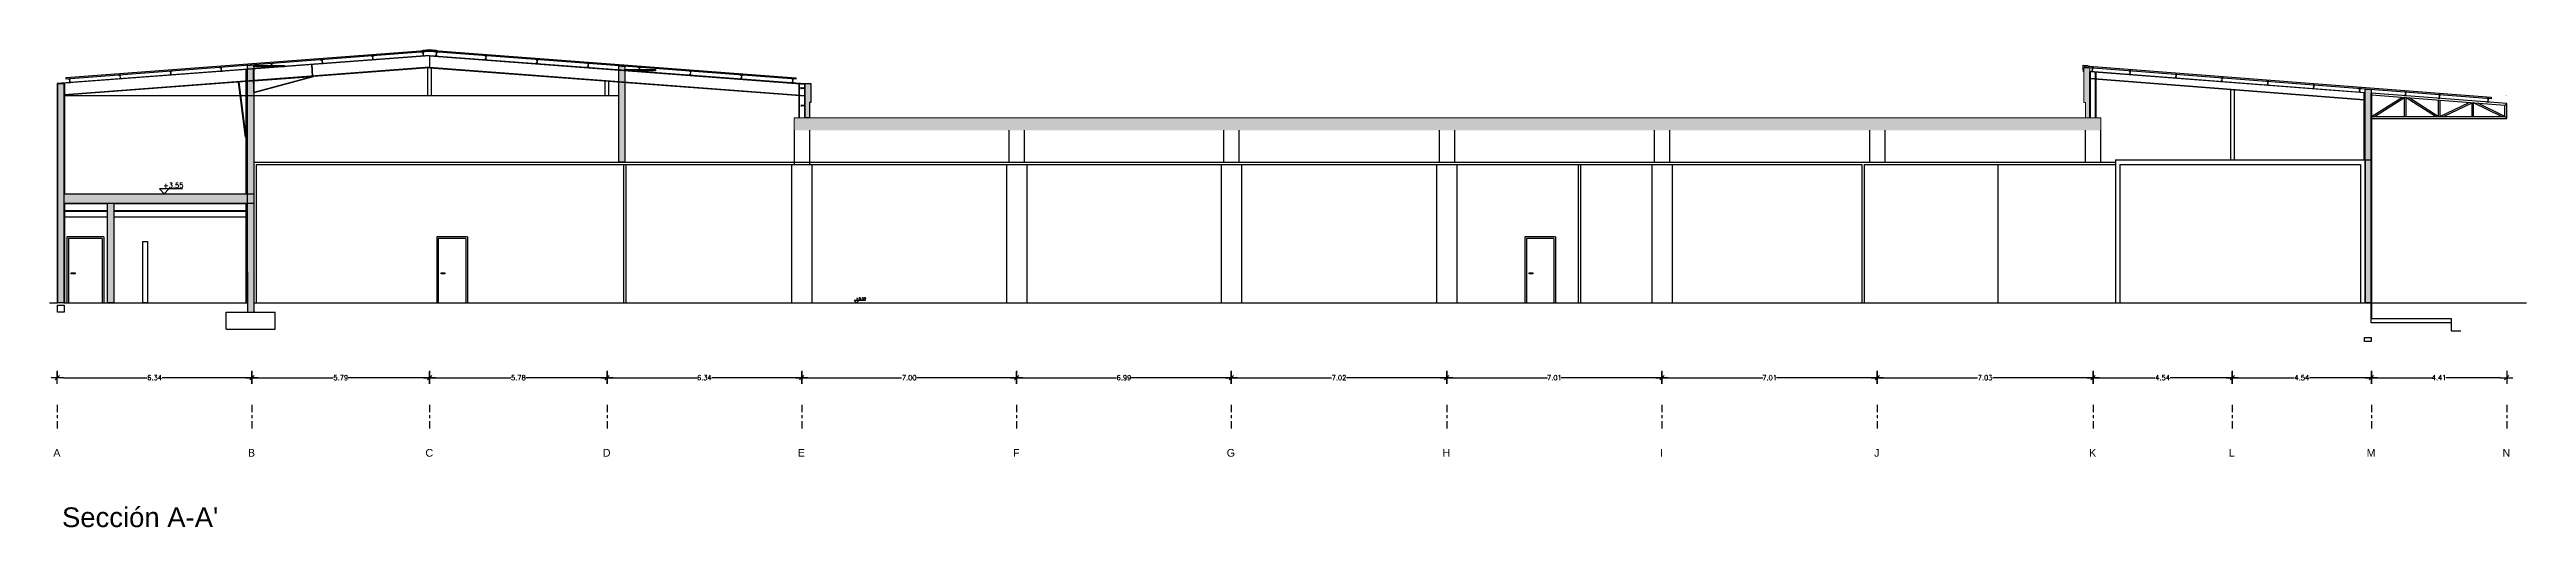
# Model space of a CAD drawing. Header units: metres. Extents: x 210 to 643, y -622 to 114.
# Drawn here: x 335.7 to 416.4, y -621.8 to -606.3 of the extents above.
import ezdxf
from ezdxf.enums import TextEntityAlignment as Align

# ---------------------------------------------------------------- set-up
doc = ezdxf.new("R2010")
doc.units = ezdxf.units.M
doc.linetypes.add('ACAD_ISO04W100', pattern=[30, 24, -3, 0, -3])
for name, color, linetype in [('00.04 SECCIONES', 7, 'Continuous'), ('00.04 SECCIONES ACOTADO', 7, 'Continuous'), ('COTAS', 3, 'Continuous'), ('TEXTO', 7, 'Continuous')]:
    doc.layers.add(name, color=color, linetype=linetype)
doc.styles.add('E-100', font='romans.shx', dxfattribs={"height": 0.16})
doc.styles.add('E-150', font='romans.shx', dxfattribs={"height": 0.24})
doc.styles.add('ROMANS', font='romans')
doc.styles.get("Standard").update_dxf_attribs({"font": 'arial.ttf'})
doc.dimstyles.new('E-150', dxfattribs={"dimtxt": 0.24, "dimasz": 0.2, "dimexe": 0, "dimexo": 0.1, "dimgap": 0.0035, "dimtad": 0, "dimzin": 0, "dimdsep": 46, "dimtxsty": 'E-150', "dimblk1": 'COTA', "dimblk2": 'COTA', "dimsah": 1, "dimcen": 1, "dimclre": 9, "dimadec": 0, "dimazin": 0, "dimtfac": 1, "dimtmove": 1, "dimatfit": 2, "dimfxl": 1, "dimtolj": 1, "dimarcsym": 0})

# ---------------------------------------------------------------- blocks, each defined once
blk = doc.blocks.new('0ipe0120')
for p, q in [((-0.032, 0.06), (-0.032, 0.0537)), ((-0.032, 0.06), (0.032, 0.06)), ((-0.032, 0.0537), (-0.0092, 0.0537)), ((-0.0022, 0.0467), (-0.0022, -0.0467)), ((-0.0022, 0), (0.0022, 0)), ((0.0022, 0.0467), (0.0022, -0.0467)), ((0.0092, 0.0537), (0.032, 0.0537)), ((0.032, 0.06), (0.032, 0.0537)), ((-0.032, -0.0537), (-0.032, -0.06)), ((-0.032, -0.0537), (-0.0092, -0.0537)), ((-0.032, -0.06), (0.032, -0.06)), ((0.0092, -0.0537), (0.032, -0.0537)), ((0.032, -0.0537), (0.032, -0.06))]:
    blk.add_line(p, q)
for centre, start, end in [((-0.0092, 0.0467), 0, 90), ((0.0092, 0.0467), 90, 180), ((-0.0092, -0.0467), 270, 360), ((0.0092, -0.0467), 180, 270)]:
    blk.add_arc(centre, 0.007, start, end)
blk = doc.blocks.new('1VAR0120')
at = {"layer": 'COTAS', "color": 4}
for p, q in [((-0.152, 0.164), (0, 0)), ((0.604, 0.164), (-0.152, 0.164)), ((0.152, 0.164), (0, 0))]:
    blk.add_line(p, q, dxfattribs=at)
at = {"layer": 'TEXTO', "color": 5, "style": 'ROMANS'}
blk.add_attdef('COTA', (-0.025, 0.193), '', height=0.16, dxfattribs=at)
blk = doc.blocks.new('COTA')
for p, q in [((-1, 0), (1, 0)), ((0, 1), (0, -1))]:
    blk.add_line(p, q)
at = {"layer": 'COTAS', "color": 5}
blk.add_line((-0.35, -0.35), (0.35, 0.35), dxfattribs=at)
blk = doc.blocks.new('*D38')
at = {"layer": '00.04 SECCIONES', "color": 9, "lineweight": -2, "transparency": 16777216}
for p, q in [((335.989, -616.749), (335.989, -616.977)), ((342.329, -616.749), (342.329, -616.977))]:
    blk.add_line(p, q, dxfattribs=at)
at = {"layer": '00.04 SECCIONES', "color": 0, "lineweight": -2, "transparency": 16777216}
for p, q in [((336.189, -616.977), (338.911, -616.977)), ((342.129, -616.977), (339.406, -616.977))]:
    blk.add_line(p, q, dxfattribs=at)
at = {"layer": 'DEFPOINTS', "color": 0, "transparency": 16777216}
for p in [(335.989, -616.649), (342.329, -616.649), (342.329, -616.977)]:
    blk.add_point(p, dxfattribs=at)
at = {"layer": '00.04 SECCIONES', "color": 0, "lineweight": -2, "transparency": 16777216, "xscale": 0.2, "yscale": 0.2, "zscale": 0.2, "rotation": 180}
blk.add_blockref('COTA', (335.989, -616.977), dxfattribs=at)
at = {"layer": '00.04 SECCIONES', "color": 0, "lineweight": -2, "transparency": 16777216, "xscale": 0.2, "yscale": 0.2, "zscale": 0.2}
blk.add_blockref('COTA', (342.329, -616.977), dxfattribs=at)
at = {"layer": '00.04 SECCIONES', "color": 0, "transparency": 16777216, "insert": (339.159, -616.977), "char_height": 0.16, "attachment_point": 5, "style": 'E-100'}
blk.add_mtext('\\A1;6.34', dxfattribs=at)
blk = doc.blocks.new('*D39')
at = {"layer": '00.04 SECCIONES', "color": 9, "lineweight": -2, "transparency": 16777216}
for p, q in [((342.329, -616.749), (342.329, -616.977)), ((348.119, -616.749), (348.119, -616.977))]:
    blk.add_line(p, q, dxfattribs=at)
at = {"layer": '00.04 SECCIONES', "color": 0, "lineweight": -2, "transparency": 16777216}
for p, q in [((342.529, -616.977), (344.98, -616.977)), ((347.919, -616.977), (345.467, -616.977))]:
    blk.add_line(p, q, dxfattribs=at)
at = {"layer": 'DEFPOINTS', "color": 0, "transparency": 16777216}
for p in [(342.329, -616.649), (348.119, -616.649), (348.119, -616.977)]:
    blk.add_point(p, dxfattribs=at)
at = {"layer": '00.04 SECCIONES', "color": 0, "lineweight": -2, "transparency": 16777216, "xscale": 0.2, "yscale": 0.2, "zscale": 0.2, "rotation": 180}
blk.add_blockref('COTA', (342.329, -616.977), dxfattribs=at)
at = {"layer": '00.04 SECCIONES', "color": 0, "lineweight": -2, "transparency": 16777216, "xscale": 0.2, "yscale": 0.2, "zscale": 0.2}
blk.add_blockref('COTA', (348.119, -616.977), dxfattribs=at)
at = {"layer": '00.04 SECCIONES', "color": 0, "transparency": 16777216, "insert": (345.224, -616.977), "char_height": 0.16, "attachment_point": 5, "style": 'E-100'}
blk.add_mtext('\\A1;5.79', dxfattribs=at)
blk = doc.blocks.new('*D40')
at = {"layer": '00.04 SECCIONES', "color": 9, "lineweight": -2, "transparency": 16777216}
for p, q in [((348.119, -616.749), (348.119, -616.977)), ((353.896, -616.749), (353.896, -616.977))]:
    blk.add_line(p, q, dxfattribs=at)
at = {"layer": '00.04 SECCIONES', "color": 0, "lineweight": -2, "transparency": 16777216}
for p, q in [((348.319, -616.977), (350.76, -616.977)), ((353.696, -616.977), (351.255, -616.977))]:
    blk.add_line(p, q, dxfattribs=at)
at = {"layer": 'DEFPOINTS', "color": 0, "transparency": 16777216}
for p in [(348.119, -616.649), (353.896, -616.649), (353.896, -616.977)]:
    blk.add_point(p, dxfattribs=at)
at = {"layer": '00.04 SECCIONES', "color": 0, "lineweight": -2, "transparency": 16777216, "xscale": 0.2, "yscale": 0.2, "zscale": 0.2, "rotation": 180}
blk.add_blockref('COTA', (348.119, -616.977), dxfattribs=at)
at = {"layer": '00.04 SECCIONES', "color": 0, "lineweight": -2, "transparency": 16777216, "xscale": 0.2, "yscale": 0.2, "zscale": 0.2}
blk.add_blockref('COTA', (353.896, -616.977), dxfattribs=at)
at = {"layer": '00.04 SECCIONES', "color": 0, "transparency": 16777216, "insert": (351.008, -616.977), "char_height": 0.16, "attachment_point": 5, "style": 'E-100'}
blk.add_mtext('\\A1;5.78', dxfattribs=at)
blk = doc.blocks.new('*D41')
at = {"layer": '00.04 SECCIONES', "color": 9, "lineweight": -2, "transparency": 16777216}
for p, q in [((353.896, -616.749), (353.896, -616.977)), ((360.239, -616.749), (360.239, -616.977))]:
    blk.add_line(p, q, dxfattribs=at)
at = {"layer": '00.04 SECCIONES', "color": 0, "lineweight": -2, "transparency": 16777216}
for p, q in [((354.096, -616.977), (356.82, -616.977)), ((360.039, -616.977), (357.315, -616.977))]:
    blk.add_line(p, q, dxfattribs=at)
at = {"layer": 'DEFPOINTS', "color": 0, "transparency": 16777216}
for p in [(353.896, -616.649), (360.239, -616.649), (360.239, -616.977)]:
    blk.add_point(p, dxfattribs=at)
at = {"layer": '00.04 SECCIONES', "color": 0, "lineweight": -2, "transparency": 16777216, "xscale": 0.2, "yscale": 0.2, "zscale": 0.2, "rotation": 180}
blk.add_blockref('COTA', (353.896, -616.977), dxfattribs=at)
at = {"layer": '00.04 SECCIONES', "color": 0, "lineweight": -2, "transparency": 16777216, "xscale": 0.2, "yscale": 0.2, "zscale": 0.2}
blk.add_blockref('COTA', (360.239, -616.977), dxfattribs=at)
at = {"layer": '00.04 SECCIONES', "color": 0, "transparency": 16777216, "insert": (357.067, -616.977), "char_height": 0.16, "attachment_point": 5, "style": 'E-100'}
blk.add_mtext('\\A1;6.34', dxfattribs=at)
blk = doc.blocks.new('*D42')
at = {"layer": '00.04 SECCIONES', "color": 9, "lineweight": -2, "transparency": 16777216}
for p, q in [((360.239, -616.749), (360.239, -616.977)), ((367.239, -616.749), (367.239, -616.977))]:
    blk.add_line(p, q, dxfattribs=at)
at = {"layer": '00.04 SECCIONES', "color": 0, "lineweight": -2, "transparency": 16777216}
for p, q in [((360.439, -616.977), (363.491, -616.977)), ((367.039, -616.977), (363.986, -616.977))]:
    blk.add_line(p, q, dxfattribs=at)
at = {"layer": 'DEFPOINTS', "color": 0, "transparency": 16777216}
for p in [(360.239, -616.649), (367.239, -616.649), (367.239, -616.977)]:
    blk.add_point(p, dxfattribs=at)
at = {"layer": '00.04 SECCIONES', "color": 0, "lineweight": -2, "transparency": 16777216, "xscale": 0.2, "yscale": 0.2, "zscale": 0.2, "rotation": 180}
blk.add_blockref('COTA', (360.239, -616.977), dxfattribs=at)
at = {"layer": '00.04 SECCIONES', "color": 0, "lineweight": -2, "transparency": 16777216, "xscale": 0.2, "yscale": 0.2, "zscale": 0.2}
blk.add_blockref('COTA', (367.239, -616.977), dxfattribs=at)
at = {"layer": '00.04 SECCIONES', "color": 0, "transparency": 16777216, "insert": (363.739, -616.977), "char_height": 0.16, "attachment_point": 5, "style": 'E-100'}
blk.add_mtext('\\A1;7.00', dxfattribs=at)
blk = doc.blocks.new('*D43')
at = {"layer": '00.04 SECCIONES', "color": 9, "lineweight": -2, "transparency": 16777216}
for p, q in [((367.239, -616.749), (367.239, -616.977)), ((374.229, -616.749), (374.229, -616.977))]:
    blk.add_line(p, q, dxfattribs=at)
at = {"layer": '00.04 SECCIONES', "color": 0, "lineweight": -2, "transparency": 16777216}
for p, q in [((367.439, -616.977), (370.494, -616.977)), ((374.029, -616.977), (370.973, -616.977))]:
    blk.add_line(p, q, dxfattribs=at)
at = {"layer": 'DEFPOINTS', "color": 0, "transparency": 16777216}
for p in [(367.239, -616.649), (374.229, -616.649), (374.229, -616.977)]:
    blk.add_point(p, dxfattribs=at)
at = {"layer": '00.04 SECCIONES', "color": 0, "lineweight": -2, "transparency": 16777216, "xscale": 0.2, "yscale": 0.2, "zscale": 0.2, "rotation": 180}
blk.add_blockref('COTA', (367.239, -616.977), dxfattribs=at)
at = {"layer": '00.04 SECCIONES', "color": 0, "lineweight": -2, "transparency": 16777216, "xscale": 0.2, "yscale": 0.2, "zscale": 0.2}
blk.add_blockref('COTA', (374.229, -616.977), dxfattribs=at)
at = {"layer": '00.04 SECCIONES', "color": 0, "transparency": 16777216, "insert": (370.734, -616.977), "char_height": 0.16, "attachment_point": 5, "style": 'E-100'}
blk.add_mtext('\\A1;6.99', dxfattribs=at)
blk = doc.blocks.new('*D44')
at = {"layer": '00.04 SECCIONES', "color": 9, "lineweight": -2, "transparency": 16777216}
for p, q in [((374.229, -616.749), (374.229, -616.977)), ((381.249, -616.749), (381.249, -616.977))]:
    blk.add_line(p, q, dxfattribs=at)
at = {"layer": '00.04 SECCIONES', "color": 0, "lineweight": -2, "transparency": 16777216}
for p, q in [((374.429, -616.977), (377.491, -616.977)), ((381.049, -616.977), (377.986, -616.977))]:
    blk.add_line(p, q, dxfattribs=at)
at = {"layer": 'DEFPOINTS', "color": 0, "transparency": 16777216}
for p in [(374.229, -616.649), (381.249, -616.649), (381.249, -616.977)]:
    blk.add_point(p, dxfattribs=at)
at = {"layer": '00.04 SECCIONES', "color": 0, "lineweight": -2, "transparency": 16777216, "xscale": 0.2, "yscale": 0.2, "zscale": 0.2, "rotation": 180}
blk.add_blockref('COTA', (374.229, -616.977), dxfattribs=at)
at = {"layer": '00.04 SECCIONES', "color": 0, "lineweight": -2, "transparency": 16777216, "xscale": 0.2, "yscale": 0.2, "zscale": 0.2}
blk.add_blockref('COTA', (381.249, -616.977), dxfattribs=at)
at = {"layer": '00.04 SECCIONES', "color": 0, "transparency": 16777216, "insert": (377.739, -616.977), "char_height": 0.16, "attachment_point": 5, "style": 'E-100'}
blk.add_mtext('\\A1;7.02', dxfattribs=at)
blk = doc.blocks.new('*D45')
at = {"layer": '00.04 SECCIONES', "color": 9, "lineweight": -2, "transparency": 16777216}
for p, q in [((381.249, -616.749), (381.249, -616.977)), ((388.259, -616.749), (388.259, -616.977))]:
    blk.add_line(p, q, dxfattribs=at)
at = {"layer": '00.04 SECCIONES', "color": 0, "lineweight": -2, "transparency": 16777216}
for p, q in [((381.449, -616.977), (384.529, -616.977)), ((388.059, -616.977), (384.978, -616.977))]:
    blk.add_line(p, q, dxfattribs=at)
at = {"layer": 'DEFPOINTS', "color": 0, "transparency": 16777216}
for p in [(381.249, -616.649), (388.259, -616.649), (388.259, -616.977)]:
    blk.add_point(p, dxfattribs=at)
at = {"layer": '00.04 SECCIONES', "color": 0, "lineweight": -2, "transparency": 16777216, "xscale": 0.2, "yscale": 0.2, "zscale": 0.2, "rotation": 180}
blk.add_blockref('COTA', (381.249, -616.977), dxfattribs=at)
at = {"layer": '00.04 SECCIONES', "color": 0, "lineweight": -2, "transparency": 16777216, "xscale": 0.2, "yscale": 0.2, "zscale": 0.2}
blk.add_blockref('COTA', (388.259, -616.977), dxfattribs=at)
at = {"layer": '00.04 SECCIONES', "color": 0, "transparency": 16777216, "insert": (384.754, -616.977), "char_height": 0.16, "attachment_point": 5, "style": 'E-100'}
blk.add_mtext('\\A1;7.01', dxfattribs=at)
blk = doc.blocks.new('*D46')
at = {"layer": '00.04 SECCIONES', "color": 9, "lineweight": -2, "transparency": 16777216}
for p, q in [((388.259, -616.749), (388.259, -616.977)), ((395.269, -616.749), (395.269, -616.977))]:
    blk.add_line(p, q, dxfattribs=at)
at = {"layer": '00.04 SECCIONES', "color": 0, "lineweight": -2, "transparency": 16777216}
for p, q in [((388.459, -616.977), (391.539, -616.977)), ((395.069, -616.977), (391.988, -616.977))]:
    blk.add_line(p, q, dxfattribs=at)
at = {"layer": 'DEFPOINTS', "color": 0, "transparency": 16777216}
for p in [(388.259, -616.649), (395.269, -616.649), (395.269, -616.977)]:
    blk.add_point(p, dxfattribs=at)
at = {"layer": '00.04 SECCIONES', "color": 0, "lineweight": -2, "transparency": 16777216, "xscale": 0.2, "yscale": 0.2, "zscale": 0.2, "rotation": 180}
blk.add_blockref('COTA', (388.259, -616.977), dxfattribs=at)
at = {"layer": '00.04 SECCIONES', "color": 0, "lineweight": -2, "transparency": 16777216, "xscale": 0.2, "yscale": 0.2, "zscale": 0.2}
blk.add_blockref('COTA', (395.269, -616.977), dxfattribs=at)
at = {"layer": '00.04 SECCIONES', "color": 0, "transparency": 16777216, "insert": (391.764, -616.977), "char_height": 0.16, "attachment_point": 5, "style": 'E-100'}
blk.add_mtext('\\A1;7.01', dxfattribs=at)
blk = doc.blocks.new('*D47')
at = {"layer": '00.04 SECCIONES', "color": 9, "lineweight": -2, "transparency": 16777216}
for p, q in [((395.269, -616.749), (395.269, -616.977)), ((402.299, -616.749), (402.299, -616.977))]:
    blk.add_line(p, q, dxfattribs=at)
at = {"layer": '00.04 SECCIONES', "color": 0, "lineweight": -2, "transparency": 16777216}
for p, q in [((395.469, -616.977), (398.536, -616.977)), ((402.099, -616.977), (399.031, -616.977))]:
    blk.add_line(p, q, dxfattribs=at)
at = {"layer": 'DEFPOINTS', "color": 0, "transparency": 16777216}
for p in [(395.269, -616.649), (402.299, -616.649), (402.299, -616.977)]:
    blk.add_point(p, dxfattribs=at)
at = {"layer": '00.04 SECCIONES', "color": 0, "lineweight": -2, "transparency": 16777216, "xscale": 0.2, "yscale": 0.2, "zscale": 0.2, "rotation": 180}
blk.add_blockref('COTA', (395.269, -616.977), dxfattribs=at)
at = {"layer": '00.04 SECCIONES', "color": 0, "lineweight": -2, "transparency": 16777216, "xscale": 0.2, "yscale": 0.2, "zscale": 0.2}
blk.add_blockref('COTA', (402.299, -616.977), dxfattribs=at)
at = {"layer": '00.04 SECCIONES', "color": 0, "transparency": 16777216, "insert": (398.784, -616.977), "char_height": 0.16, "attachment_point": 5, "style": 'E-100'}
blk.add_mtext('\\A1;7.03', dxfattribs=at)
blk = doc.blocks.new('*D48')
at = {"layer": '00.04 SECCIONES', "color": 9, "lineweight": -2, "transparency": 16777216}
for p, q in [((402.299, -616.749), (402.299, -616.977)), ((406.834, -616.749), (406.834, -616.977))]:
    blk.add_line(p, q, dxfattribs=at)
at = {"layer": '00.04 SECCIONES', "color": 0, "lineweight": -2, "transparency": 16777216}
for p, q in [((402.499, -616.977), (404.315, -616.977)), ((406.634, -616.977), (404.817, -616.977))]:
    blk.add_line(p, q, dxfattribs=at)
at = {"layer": 'DEFPOINTS', "color": 0, "transparency": 16777216}
for p in [(402.299, -616.649), (406.834, -616.649), (406.834, -616.977)]:
    blk.add_point(p, dxfattribs=at)
at = {"layer": '00.04 SECCIONES', "color": 0, "lineweight": -2, "transparency": 16777216, "xscale": 0.2, "yscale": 0.2, "zscale": 0.2, "rotation": 180}
blk.add_blockref('COTA', (402.299, -616.977), dxfattribs=at)
at = {"layer": '00.04 SECCIONES', "color": 0, "lineweight": -2, "transparency": 16777216, "xscale": 0.2, "yscale": 0.2, "zscale": 0.2}
blk.add_blockref('COTA', (406.834, -616.977), dxfattribs=at)
at = {"layer": '00.04 SECCIONES', "color": 0, "transparency": 16777216, "insert": (404.566, -616.977), "char_height": 0.16, "attachment_point": 5, "style": 'E-100'}
blk.add_mtext('\\A1;4.54', dxfattribs=at)
blk = doc.blocks.new('*D49')
at = {"layer": '00.04 SECCIONES', "color": 9, "lineweight": -2, "transparency": 16777216}
for p, q in [((406.834, -616.749), (406.834, -616.977)), ((411.369, -616.749), (411.369, -616.977))]:
    blk.add_line(p, q, dxfattribs=at)
at = {"layer": '00.04 SECCIONES', "color": 0, "lineweight": -2, "transparency": 16777216}
for p, q in [((407.034, -616.977), (408.85, -616.977)), ((411.169, -616.977), (409.352, -616.977))]:
    blk.add_line(p, q, dxfattribs=at)
at = {"layer": 'DEFPOINTS', "color": 0, "transparency": 16777216}
for p in [(406.834, -616.649), (411.369, -616.649), (411.369, -616.977)]:
    blk.add_point(p, dxfattribs=at)
at = {"layer": '00.04 SECCIONES', "color": 0, "lineweight": -2, "transparency": 16777216, "xscale": 0.2, "yscale": 0.2, "zscale": 0.2, "rotation": 180}
blk.add_blockref('COTA', (406.834, -616.977), dxfattribs=at)
at = {"layer": '00.04 SECCIONES', "color": 0, "lineweight": -2, "transparency": 16777216, "xscale": 0.2, "yscale": 0.2, "zscale": 0.2}
blk.add_blockref('COTA', (411.369, -616.977), dxfattribs=at)
at = {"layer": '00.04 SECCIONES', "color": 0, "transparency": 16777216, "insert": (409.101, -616.977), "char_height": 0.16, "attachment_point": 5, "style": 'E-100'}
blk.add_mtext('\\A1;4.54', dxfattribs=at)
blk = doc.blocks.new('*D50')
at = {"layer": '00.04 SECCIONES', "color": 9, "lineweight": -2, "transparency": 16777216}
for p, q in [((411.369, -616.749), (411.369, -616.977)), ((415.774, -616.749), (415.774, -616.977))]:
    blk.add_line(p, q, dxfattribs=at)
at = {"layer": '00.04 SECCIONES', "color": 0, "lineweight": -2, "transparency": 16777216}
for p, q in [((411.569, -616.977), (413.347, -616.977)), ((415.574, -616.977), (413.796, -616.977))]:
    blk.add_line(p, q, dxfattribs=at)
at = {"layer": 'DEFPOINTS', "color": 0, "transparency": 16777216}
for p in [(411.369, -616.649), (415.774, -616.649), (415.774, -616.977)]:
    blk.add_point(p, dxfattribs=at)
at = {"layer": '00.04 SECCIONES', "color": 0, "lineweight": -2, "transparency": 16777216, "xscale": 0.2, "yscale": 0.2, "zscale": 0.2, "rotation": 180}
blk.add_blockref('COTA', (411.369, -616.977), dxfattribs=at)
at = {"layer": '00.04 SECCIONES', "color": 0, "lineweight": -2, "transparency": 16777216, "xscale": 0.2, "yscale": 0.2, "zscale": 0.2}
blk.add_blockref('COTA', (415.774, -616.977), dxfattribs=at)
at = {"layer": '00.04 SECCIONES', "color": 0, "transparency": 16777216, "insert": (413.571, -616.977), "char_height": 0.16, "attachment_point": 5, "style": 'E-100'}
blk.add_mtext('\\A1;4.41', dxfattribs=at)

msp = doc.modelspace()

# ---------------------------------------------------------------- hatches: boundary and pattern name
at = {"layer": '00.04 SECCIONES'}
h = msp.add_hatch(color=256, dxfattribs=at)
h.dxf.hatch_style = 1
h.paths.add_polyline_path([(360.047, -607.223), (348.119, -606.324), (336.28, -607.216), (336.284, -607.266), (348.119, -606.374), (360.044, -607.273)])
h = msp.add_hatch(color=256, dxfattribs=at)
h.dxf.hatch_style = 1
h.paths.add_polyline_path([(336.199, -607.408), (335.999, -607.408), (335.999, -614.548), (336.199, -614.548)])
h = msp.add_hatch(color=256, dxfattribs=at)
h.dxf.hatch_style = 1
h.paths.add_polyline_path([(342.389, -606.806), (342.189, -606.821), (342.189, -610.998), (342.389, -610.998)])
h.paths.add_polyline_path([(342.389, -611.298), (342.189, -611.298), (342.189, -614.848), (342.389, -614.848)])
h = msp.add_hatch(color=256, dxfattribs=at)
h.dxf.hatch_style = 1
h.paths.add_polyline_path([(354.479, -606.854), (354.279, -606.839), (354.279, -609.968), (354.479, -609.968)])
h = msp.add_hatch(color=256, dxfattribs=at)
h.dxf.hatch_style = 1
h.paths.add_polyline_path([(360.539, -607.416), (360.339, -607.416), (360.339, -608.531), (360.489, -608.531), (360.489, -608.031), (360.539, -608.031)])
h = msp.add_hatch(color=256, dxfattribs=at)
h.dxf.hatch_style = 1
h.paths.add_polyline_path([(402.199, -606.902), (401.999, -606.902), (401.999, -608.031), (402.049, -608.031), (402.049, -608.531), (402.199, -608.531)])
h = msp.add_hatch(color=256, dxfattribs=at)
h.dxf.hatch_style = 1
h.paths.add_polyline_path([(411.359, -607.606), (411.159, -607.591), (411.159, -614.548), (411.359, -614.548)])
h = msp.add_hatch(color=256, dxfattribs=at)
h.dxf.hatch_style = 1
h.paths.add_polyline_path([(402.549, -608.531), (359.989, -608.531), (359.989, -608.931), (402.549, -608.931)])
h = msp.add_hatch(color=256, dxfattribs=at)
h.dxf.hatch_style = 1
h.paths.add_polyline_path([(342.389, -610.998), (336.199, -610.998), (336.199, -611.298), (336.229, -611.298), (342.389, -611.298)])
h = msp.add_hatch(color=256, dxfattribs=at)
h.dxf.hatch_style = 1
h.paths.add_polyline_path([(337.829, -611.298), (337.629, -611.298), (337.629, -614.548), (337.829, -614.548)])

# ---------------------------------------------------------------- linework, layer by layer
msp.add_line((409.864, -614.548), (416.418, -614.548))
at = {"layer": '00.04 SECCIONES', "linetype": 'Continuous'}
for p, q in [((348.119, -606.495), (335.989, -607.409)), ((348.119, -606.508), (336.229, -607.404)), ((348.119, -606.495), (348.119, -606.896)), ((348.119, -606.495), (360.339, -607.416)), ((348.119, -606.508), (360.339, -607.429)), ((335.989, -607.409), (335.989, -614.548)), ((335.999, -607.408), (335.999, -614.548)), ((336.219, -607.392), (336.219, -610.998)), ((348.119, -606.882), (336.229, -607.778)), ((348.119, -606.896), (336.229, -607.792)), ((336.229, -607.391), (336.229, -610.998)), ((341.886, -607.366), (342.111, -609.152)), ((341.904, -607.364), (342.129, -609.15)), ((342.129, -606.96), (342.129, -607.334)), ((342.129, -607.347), (342.129, -610.998)), ((342.146, -606.958), (342.146, -607.332)), ((342.146, -607.346), (342.146, -610.998)), ((342.371, -606.941), (342.371, -607.315)), ((342.371, -607.329), (342.371, -607.398)), ((342.389, -606.94), (342.389, -607.314)), ((344.32, -607.182), (342.389, -607.702)), ((342.389, -607.328), (342.389, -613.557)), ((342.389, -607.702), (342.389, -607.328)), ((344.324, -607.195), (342.392, -607.715)), ((348.119, -606.882), (360.339, -607.803)), ((348.119, -606.896), (360.339, -607.817)), ((360.139, -607.414), (360.139, -607.788)), ((360.154, -607.415), (360.154, -607.789)), ((360.324, -607.428), (360.324, -607.563)), ((360.339, -607.416), (360.339, -608.531)), ((360.139, -607.802), (360.139, -608.531)), ((360.154, -607.803), (360.154, -608.531)), ((360.324, -607.568), (360.324, -607.802)), ((360.324, -607.816), (360.324, -608.129)), ((360.324, -608.134), (360.324, -608.531)), ((336.219, -611.298), (336.219, -614.548)), ((336.229, -611.298), (336.229, -614.548)), ((342.129, -611.298), (342.129, -614.548)), ((342.146, -611.298), (342.146, -614.548))]:
    msp.add_line(p, q, dxfattribs=at)
at = {"layer": '00.04 SECCIONES'}
for p, q in [((342.389, -607.328), (344.32, -607.182)), ((344.306, -607.17), (344.278, -606.798)), ((344.319, -607.169), (344.291, -606.797)), ((344.32, -607.182), (344.324, -607.195)), ((348.059, -607.798), (348.059, -606.9)), ((348.179, -607.798), (348.179, -606.9)), ((353.836, -607.798), (353.836, -607.327)), ((353.956, -607.798), (353.956, -607.336)), ((411.159, -607.711), (402.199, -607.022)), ((402.199, -607.032), (402.199, -607.022)), ((402.199, -608.531), (402.199, -607.032)), ((411.129, -607.719), (402.199, -607.032)), ((411.129, -607.94), (402.199, -607.253)), ((411.129, -607.95), (402.199, -607.263)), ((402.214, -607.254), (402.214, -607.033)), ((402.214, -608.531), (402.214, -607.264)), ((402.284, -606.852), (402.271, -607.028)), ((402.384, -607.267), (402.384, -607.046)), ((402.384, -608.531), (402.384, -607.277)), ((402.399, -607.268), (402.399, -607.047)), ((402.399, -608.531), (402.399, -607.278)), ((403.51, -606.947), (403.497, -607.122)), ((405.006, -607.062), (404.992, -607.237)), ((406.501, -607.177), (406.488, -607.352)), ((407.997, -607.292), (407.983, -607.467)), ((409.492, -607.407), (409.479, -607.582)), ((410.988, -607.522), (410.974, -607.697)), ((336.229, -607.798), (354.279, -607.798)), ((342.389, -607.702), (342.392, -607.715)), ((406.774, -607.615), (406.774, -609.898)), ((406.894, -607.624), (406.894, -609.898)), ((411.129, -609.898), (411.129, -607.709)), ((411.139, -609.898), (411.139, -607.71)), ((411.359, -615.048), (411.359, -607.727)), ((411.369, -607.727), (411.359, -607.727)), ((411.359, -607.958), (411.359, -607.736)), ((411.369, -607.727), (411.369, -615.048)), ((415.774, -608.066), (411.369, -607.727)), ((415.774, -608.066), (411.369, -607.727)), ((415.714, -608.122), (411.369, -607.788)), ((411.369, -608.488), (412.361, -607.864)), ((411.463, -608.488), (412.445, -607.87)), ((412.445, -608.488), (412.445, -607.87)), ((412.484, -607.637), (412.47, -607.812)), ((412.495, -608.488), (412.495, -607.874)), ((413.454, -608.488), (412.495, -607.874)), ((413.546, -608.488), (412.6, -607.882)), ((413.546, -607.955), (413.546, -608.488)), ((413.585, -607.722), (413.571, -607.897)), ((413.596, -607.959), (413.596, -608.488)), ((413.596, -608.488), (414.548, -608.032)), ((413.712, -608.488), (414.648, -608.04)), ((414.648, -608.488), (414.648, -608.04)), ((414.698, -608.488), (414.698, -608.044)), ((415.601, -608.488), (414.698, -608.044)), ((415.714, -608.488), (414.832, -608.054)), ((415.169, -607.843), (415.156, -608.019)), ((415.714, -608.122), (415.774, -608.066)), ((415.714, -608.488), (415.714, -608.122)), ((415.774, -608.548), (415.774, -608.066)), ((342.146, -609.133), (342.189, -609.133)), ((359.989, -608.931), (359.989, -610.048)), ((360.489, -608.931), (360.489, -610.048)), ((366.989, -608.931), (366.989, -609.968)), ((367.489, -608.931), (367.489, -609.968)), ((373.979, -608.931), (373.979, -609.968)), ((374.479, -608.931), (374.479, -609.968)), ((380.999, -608.931), (380.999, -609.968)), ((381.499, -608.931), (381.499, -609.968)), ((388.009, -608.931), (388.009, -609.968)), ((388.509, -608.931), (388.509, -609.968)), ((395.019, -608.931), (395.019, -609.968)), ((395.519, -608.931), (395.519, -609.968)), ((402.049, -609.968), (402.049, -608.931)), ((402.549, -609.968), (402.549, -608.931)), ((411.369, -608.488), (415.714, -608.488)), ((411.369, -608.548), (415.774, -608.548)), ((415.714, -608.488), (415.774, -608.548)), ((342.129, -609.15), (342.111, -609.152)), ((342.146, -609.15), (342.189, -609.15)), ((403.027, -609.898), (403.027, -614.548)), ((403.027, -609.898), (411.359, -609.898)), ((411.159, -609.898), (411.159, -614.548)), ((342.389, -609.968), (403.027, -609.968)), ((342.469, -610.048, 0), (394.769, -610.048)), ((342.469, -610.048, 0), (342.469, -614.548, 0)), ((354.43, -610.048), (354.43, -614.548)), ((354.51, -610.048, 0), (354.51, -614.548, 0)), ((359.909, -610.048), (359.909, -614.548)), ((360.569, -610.048), (360.569, -614.548)), ((366.909, -610.048), (366.909, -614.548)), ((367.569, -610.048), (367.569, -614.548)), ((373.899, -610.048), (373.899, -614.548)), ((374.559, -610.048), (374.559, -614.548)), ((380.919, -610.048), (380.919, -614.548)), ((381.579, -610.048), (381.579, -614.548)), ((385.526, -610.048), (385.526, -614.548)), ((385.606, -610.048), (385.606, -614.548)), ((387.929, -610.048), (387.929, -614.548)), ((388.589, -610.048), (388.589, -614.548)), ((394.769, -610.048, 0), (394.769, -614.548, 0)), ((394.849, -610.048), (394.849, -614.548)), ((394.849, -610.048), (403.027, -610.048)), ((399.198, -610.048), (399.198, -614.548)), ((403.177, -610.048), (403.177, -614.548)), ((403.177, -610.048), (411.009, -610.048)), ((411.009, -610.048), (411.009, -614.548)), ((336.229, -611.298), (336.199, -611.298)), ((336.229, -611.298), (342.129, -611.298)), ((336.229, -611.298), (342.389, -611.298)), ((336.229, -611.316), (337.629, -611.316)), ((336.229, -611.541), (337.629, -611.541)), ((337.829, -611.316), (342.129, -611.316)), ((337.829, -611.541), (342.129, -611.541)), ((342.146, -611.316), (342.189, -611.316)), ((342.146, -611.541), (342.189, -611.541)), ((336.229, -611.558), (337.629, -611.558)), ((337.829, -611.558), (342.129, -611.558)), ((342.146, -611.558), (342.189, -611.558)), ((348.351, -612.398), (348.351, -614.548)), ((349.351, -612.398), (348.351, -612.398)), ((349.301, -612.448), (348.401, -612.448)), ((348.401, -612.448), (348.401, -614.548)), ((349.301, -612.448), (349.301, -614.548)), ((349.351, -612.398), (349.351, -614.548)), ((383.791, -612.398), (383.791, -614.548)), ((384.791, -612.398), (383.791, -612.398)), ((384.741, -612.448), (383.841, -612.448)), ((383.841, -612.448), (383.841, -614.548)), ((384.741, -612.448), (384.741, -614.548)), ((384.791, -612.398), (384.791, -614.548)), ((342.189, -613.545), (342.189, -614.848)), ((342.389, -613.557), (342.389, -614.848)), ((348.351, -614.548), (349.351, -614.548)), ((383.791, -614.548), (384.791, -614.548)), ((341.489, -614.848), (343.089, -614.848)), ((341.489, -615.398), (341.489, -614.848)), ((341.489, -615.398), (343.089, -615.398)), ((343.089, -615.398), (343.089, -614.848))]:
    msp.add_line(p, q, dxfattribs=at)
at = {"layer": '00.04 SECCIONES', "color": 0, "lineweight": 15, "ltscale": 0.1}
for p, q in [((359.989, -608.531), (359.989, -608.931)), ((359.989, -608.531), (402.549, -608.531)), ((402.549, -608.531), (402.549, -608.931))]:
    msp.add_line(p, q, dxfattribs=at)
at = {"layer": '00.04 SECCIONES', "color": 2}
for p, q in [((336.199, -610.998), (342.389, -610.998)), ((336.199, -611.748), (337.629, -611.748)), ((337.829, -611.748), (342.189, -611.748)), ((335.737, -614.548), (335.999, -614.548)), ((336.199, -614.548), (342.189, -614.548)), ((342.389, -614.548), (411.359, -614.548)), ((413.969, -615.048), (413.969, -615.448)), ((413.969, -615.448), (414.285, -615.448))]:
    msp.add_line(p, q, dxfattribs=at)
at = {"layer": '00.04 SECCIONES', "color": 7, "linetype": 'Continuous', "ltscale": 0.01}
for p, q in [((336.306, -612.398), (336.306, -614.548)), ((337.506, -612.398), (336.306, -612.398)), ((337.456, -612.448), (336.356, -612.448)), ((336.356, -612.448), (336.356, -614.548)), ((337.456, -612.448), (337.456, -614.548)), ((337.506, -612.398), (337.506, -614.548)), ((336.288, -614.548), (337.524, -614.548)), ((336.306, -614.548), (337.506, -614.548))]:
    msp.add_line(p, q, dxfattribs=at)
at = {"layer": '00.04 SECCIONES', "color": 6, "linetype": 'ACAD_ISO04W100', "ltscale": 0.01}
for p, q in [((335.989, -617.854), (335.989, -618.717)), ((342.329, -617.854), (342.329, -618.717)), ((348.119, -617.854), (348.119, -618.717)), ((353.896, -617.854), (353.896, -618.717)), ((360.239, -617.854), (360.239, -618.717)), ((367.239, -617.854), (367.239, -618.717)), ((374.229, -617.854), (374.229, -618.717)), ((381.249, -617.854), (381.249, -618.717)), ((388.259, -617.854), (388.259, -618.717)), ((395.269, -617.854), (395.269, -618.717)), ((402.299, -617.854), (402.299, -618.717)), ((406.834, -617.854), (406.834, -618.717)), ((411.369, -617.854), (411.369, -618.717)), ((415.774, -617.854), (415.774, -618.717))]:
    msp.add_line(p, q, dxfattribs=at)
at = {"layer": '00.04 SECCIONES', "linetype": 'Continuous'}
for points in [[(360.044, -607.273), (348.119, -606.374), (336.284, -607.266), (336.28, -607.216), (348.119, -606.324), (360.047, -607.223)], [(402.033, -606.839), (415.268, -607.857), (415.265, -607.907), (402.029, -606.889)]]:
    msp.add_lwpolyline(points, close=True, dxfattribs=at)
at = {"layer": '00.04 SECCIONES'}
for points in [[(347.874, -606.343), (347.904, -606.34), (347.918, -606.324), (348.119, -606.309), (348.32, -606.324), (348.334, -606.34), (348.364, -606.343)], [(342.189, -613.545), (342.189, -606.821), (342.389, -606.806), (342.389, -613.557)]]:
    msp.add_lwpolyline(points, dxfattribs=at)
at = {"layer": '00.04 SECCIONES', "const_width": 0.002}
for points in [[(336.382, -607.259), (336.352, -607.261), (336.288, -607.386), (335.989, -607.409), (335.789, -607.409), (335.789, -607.159), (335.819, -607.159)], [(359.946, -607.266), (359.976, -607.268), (360.04, -607.393), (360.339, -607.416), (360.539, -607.416), (360.539, -607.166), (360.509, -607.166)], [(415.161, -607.899), (415.211, -607.903), (415.275, -608.028), (415.574, -608.051), (415.774, -608.066), (415.774, -607.801), (415.744, -607.801)]]:
    msp.add_lwpolyline(points, dxfattribs=at)
at = {"layer": '00.04 SECCIONES'}
for points in [[(335.999, -607.408), (336.199, -607.408), (336.199, -614.548), (335.999, -614.548)], [(342.389, -606.823), (343.389, -606.823), (343.389, -606.873), (342.389, -606.873)], [(354.279, -606.839), (354.479, -606.854), (354.479, -609.968), (354.279, -609.968)], [(354.479, -606.954), (355.479, -606.954), (355.479, -607.004), (354.479, -607.004)], [(360.339, -607.416), (360.539, -607.416), (360.539, -608.031), (360.489, -608.031), (360.489, -608.531), (360.339, -608.531)], [(411.159, -607.591), (411.359, -607.606), (411.359, -614.548), (411.159, -614.548)], [(337.629, -611.298), (337.829, -611.298), (337.829, -614.548), (337.629, -614.548)], [(348.613, -613.605), (348.489, -613.605), (348.489, -613.572), (348.613, -613.572)], [(384.053, -613.605), (383.929, -613.605), (383.929, -613.572), (384.053, -613.572)], [(335.999, -614.616), (336.219, -614.616), (336.219, -614.848), (335.999, -614.848)], [(411.359, -615.048), (413.969, -615.048), (413.969, -615.198), (411.359, -615.198)], [(411.139, -615.666), (411.359, -615.666), (411.359, -615.798), (411.139, -615.798)]]:
    msp.add_lwpolyline(points, close=True, dxfattribs=at)
at = {"layer": '00.04 SECCIONES', "linetype": 'Continuous'}
msp.add_lwpolyline([(401.994, -607.03), (401.994, -606.98), (401.979, -606.965), (401.979, -606.815), (402.128, -606.826), (402.142, -606.842), (402.192, -606.846)], dxfattribs=at)
at = {"layer": '00.04 SECCIONES', "linetype": 'Continuous', "const_width": 0.005}
for points in [[(401.994, -607.005), (402.044, -607.005)], [(402.167, -606.844), (402.163, -606.899)]]:
    msp.add_lwpolyline(points, dxfattribs=at)
at = {"layer": '00.04 SECCIONES', "color": 0, "lineweight": 15, "ltscale": 0.1}
msp.add_lwpolyline([(401.999, -606.902), (402.199, -606.902), (402.199, -608.531), (402.049, -608.531), (402.049, -608.031), (401.999, -608.031)], close=True, dxfattribs=at)
at = {"layer": '00.04 SECCIONES', "ltscale": 0.1}
msp.add_lwpolyline([(338.779, -612.548), (338.929, -612.548), (338.929, -614.548), (338.779, -614.548)], close=True, dxfattribs=at)
at = {"layer": '00.04 SECCIONES', "color": 7}
msp.add_lwpolyline([(336.568, -613.605), (336.444, -613.605), (336.444, -613.572), (336.568, -613.572)], close=True, dxfattribs=at)

# ---------------------------------------------------------------- block references
at = {"layer": '00.04 SECCIONES'}
for p, rotation in [((344.615, -606.699), 4.310044728467191), ((346.26, -606.575), 4.310044728467191), ((347.905, -606.451), 4.310044728467191), ((336.388, -607.319), 4.310044728467191), ((338.033, -607.195), 4.310044728467191), ((339.679, -607.071), 4.310044728467191), ((341.324, -606.947), 4.310044728467191), ((342.969, -606.823), 4.310044728467191), ((360.279, -608.131), 270)]:
    msp.add_blockref('0ipe0120', p, dxfattribs=dict(at, rotation=rotation))
at = {"layer": '00.04 SECCIONES', "xscale": -1}
for p, rotation in [((348.333, -606.451), 355.6899552715328), ((349.948, -606.572), 355.6899552715328), ((351.613, -606.698), 355.6899552715328), ((353.278, -606.823), 355.6899552715328), ((354.944, -606.949), 355.6899552715328), ((356.609, -607.074), 355.6899552715328), ((358.274, -607.2), 355.6899552715328), ((359.939, -607.325), 355.6899552715328), ((402.275, -606.968), 355.6012946450157), ((403.501, -607.062), 355.6012946450157), ((404.997, -607.177), 355.6012946450157), ((406.492, -607.292), 355.6012946450157), ((407.988, -607.407), 355.6012946450157), ((409.483, -607.522), 355.6012946450157), ((360.279, -607.566), 270), ((410.979, -607.637), 355.6012946450157), ((412.475, -607.752), 355.6012946450157), ((413.576, -607.837), 355.6012946450157), ((415.16, -607.959), 355.6012946450157)]:
    msp.add_blockref('0ipe0120', p, dxfattribs=dict(at, rotation=rotation))
at = {"layer": '00.04 SECCIONES ACOTADO', "linetype": 'Continuous'}
msp.add_blockref('1VAR0120', (339.466, -610.998), dxfattribs=at).add_auto_attribs({'COTA': '+3.55'})
at = {"layer": '00.04 SECCIONES ACOTADO', "xscale": 0.5, "yscale": 0.5, "zscale": 0.5}
msp.add_blockref('1VAR0120', (362.017, -614.548), dxfattribs=at).add_auto_attribs({'COTA': '+0.00'})

# ---------------------------------------------------------------- texts
at = {"layer": '00.04 SECCIONES', "color": 6, "linetype": 'ACAD_ISO04W100', "ltscale": 0.01}
for s, p in [('A', (335.977, -619.545)), ('B', (342.317, -619.545)), ('C', (348.108, -619.545)), ('D', (353.885, -619.545))]:
    msp.add_text(s, height=0.25, dxfattribs=at).set_placement(p, align=Align.CENTER)
at = {"layer": '00.04 SECCIONES', "color": 6}
for s, p in [('E', (360.227, -619.545)), ('F', (367.227, -619.545)), ('G', (374.217, -619.545)), ('H', (381.237, -619.545)), ('I', (388.247, -619.545)), ('J', (395.257, -619.545)), ('K', (402.287, -619.545)), ('L', (406.822, -619.545)), ('M', (411.357, -619.545)), ('N', (415.762, -619.545))]:
    msp.add_text(s, height=0.25, dxfattribs=at).set_placement(p, align=Align.CENTER)
at = {"layer": '00.04 SECCIONES'}
msp.add_text("Sección A-A'", height=0.64, dxfattribs=at).set_placement((336.143, -621.835))

# ---------------------------------------------------------------- dimensions: what is measured, and where the dimension line sits
for base, p1, p2, picture, middle in [((342.329, -616.977), (335.989, -616.649), (342.329, -616.649), '*D38', (339.159, -616.977)), ((348.119, -616.977), (342.329, -616.649), (348.119, -616.649), '*D39', (345.224, -616.977)), ((353.896, -616.977), (348.119, -616.649), (353.896, -616.649), '*D40', (351.008, -616.977)), ((360.239, -616.977), (353.896, -616.649), (360.239, -616.649), '*D41', (357.067, -616.977)), ((367.239, -616.977), (360.239, -616.649), (367.239, -616.649), '*D42', (363.739, -616.977)), ((374.229, -616.977), (367.239, -616.649), (374.229, -616.649), '*D43', (370.734, -616.977)), ((381.249, -616.977), (374.229, -616.649), (381.249, -616.649), '*D44', (377.739, -616.977)), ((388.259, -616.977), (381.249, -616.649), (388.259, -616.649), '*D45', (384.754, -616.977)), ((395.269, -616.977), (388.259, -616.649), (395.269, -616.649), '*D46', (391.764, -616.977)), ((402.299, -616.977), (395.269, -616.649), (402.299, -616.649), '*D47', (398.784, -616.977)), ((406.8338, -616.9766), (402.2987, -616.6486), (406.8338, -616.6486), '*D48', (404.5663, -616.9766)), ((411.36878, -616.97665), (406.83376, -616.64856), (411.36878, -616.64856), '*D49', (409.10127, -616.97665)), ((415.773783, -616.976649), (411.368778, -616.648557), (415.773783, -616.648557), '*D50', (413.571281, -616.976649))]:
    dim = msp.add_linear_dim(base=base, p1=p1, p2=p2, dimstyle='E-150', override={"dimtxsty": 'E-100'}, dxfattribs=at)
    dim.commit()
    dim.dimension.update_dxf_attribs({"geometry": picture, "text_midpoint": middle})

doc.saveas('drawing.dxf')
